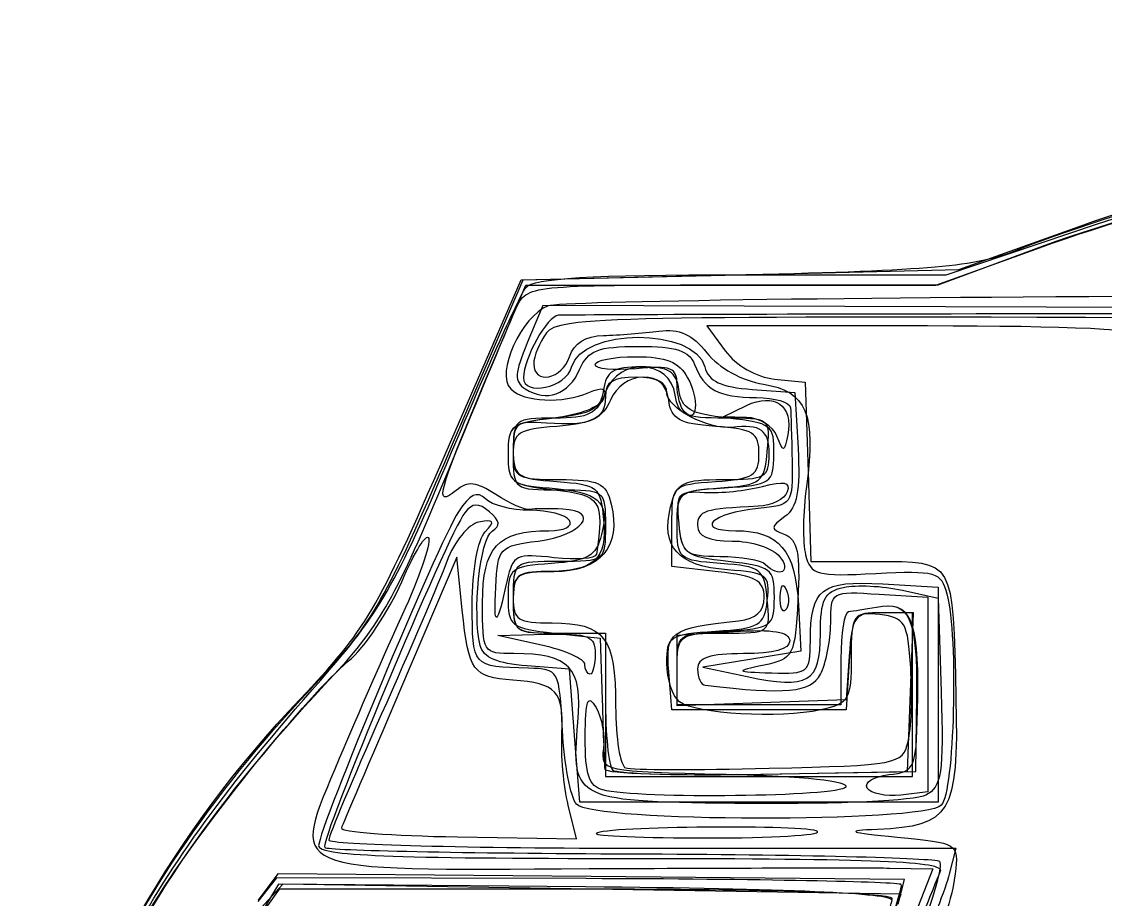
# Model space of a CAD drawing. Extents: x 0 to 107, y 0 to 68.
# Drawn here: x 0.71 to 28.71, y 45.17 to 67.84 of the extents above; entities that cross this region are included whole.
import ezdxf

# ---------------------------------------------------------------- set-up
doc = ezdxf.new("R2010")
doc.units = 0
doc.layers.add('Layer_1', color=7, linetype='CONTINUOUS')

msp = doc.modelspace()

# ---------------------------------------------------------------- linework, layer by layer
at = {"layer": 'Layer_1', "color": 7}
for points in [[(11.676918, 56.721854), (13.614688, 61.172186), (19.267686, 61.304478), (24.920682, 61.436769), (28.031741, 62.551867)], [(19.301876, 61.304478), (24.598488, 61.304478), (27.791423, 62.383379)], [(19.301876, 61.304478), (24.598488, 61.304478), (27.791423, 62.383379)], [(19.301876, 61.304478), (24.598488, 61.304478), (27.791423, 62.383379)], [(19.301876, 61.304478), (24.598488, 61.304478), (27.791423, 62.383379)], [(12.646089, 58.460206), (13.734016, 61.039894), (19.032085, 61.039894), (24.330156, 61.039894), (27.006671, 62.002681)], [(19.076173, 61.041182), (24.391515, 61.042482), (26.853356, 61.959221)], [(19.076173, 61.041182), (24.391515, 61.042482), (26.853356, 61.959221)], [(11.793271, 56.80656), (13.664707, 61.172186), (19.424986, 61.308143)], [(50.670544, 59.634822), (50.585284, 60.378426), (32.382438, 60.446396), (14.179592, 60.514366), (13.775852, 59.54808)], [(24.114581, 59.981561), (18.413685, 59.981561), (18.889059, 59.33712)], [(20.158181, 58.609515), (20.951931, 58.526355), (21.028381, 56.21125), (21.104831, 53.896145), (22.796493, 53.896145)], [(19.590097, 58.341788), (20.687348, 58.261758), (20.769338, 56.814585)], [(19.590097, 58.341788), (20.687348, 58.261758), (20.769338, 56.814585)], [(19.438879, 57.618217), (18.835264, 57.636127), (19.43921, 57.927087)], [(18.702973, 53.631559), (17.512347, 53.763851), (17.512347, 54.822184)], [(12.094202, 52.644027), (11.956096, 54.005277), (10.500887, 50.599167)], [(22.961295, 53.316072), (24.391561, 53.234672), (24.391561, 50.456546), (24.391561, 47.678421), (19.761306, 47.678421), (15.131096, 47.678421), (14.998805, 49.398225), (14.866513, 51.118016), (13.769262, 51.198045)], [(22.961295, 53.316072), (24.391561, 53.234672), (24.391561, 50.456546), (24.391561, 47.678421), (19.761306, 47.678421), (15.131096, 47.678421), (14.998805, 49.398225), (14.866513, 51.118016), (13.769262, 51.198045)], [(22.870161, 53.05074), (24.126932, 52.9701), (24.126932, 50.456557), (24.126932, 47.943015), (23.424315, 47.861705)], [(23.465485, 53.154212), (24.391526, 52.949596), (24.467406, 50.526962)], [(20.779099, 52.769334), (20.840759, 51.578124), (19.573434, 51.372381), (18.306109, 51.166638), (19.452493, 50.923979)], [(23.67504, 50.522704), (23.752316, 52.573226), (22.947435, 52.573226)], [(23.730057, 50.456558), (23.730057, 52.573226), (22.951521, 52.573226)], [(23.730057, 50.456558), (23.730057, 52.573226), (22.951521, 52.573226)], [(23.730057, 50.456558), (23.730057, 52.573226), (22.951521, 52.573226)], [(23.730057, 50.456558), (23.730057, 52.573226), (22.951521, 52.573226)], [(21.877973, 51.382604), (21.877973, 50.191978), (19.761306, 50.191978), (17.644639, 50.191978), (17.644639, 51.093529), (17.644639, 51.995085), (19.100208, 52.085715)], [(14.138909, 51.73557), (13.014429, 51.987389), (14.2712, 52.015724)], [(14.469638, 52.044059), (15.660263, 51.911767), (15.708941, 50.324266)], [(14.469638, 52.044059), (15.660263, 51.911767), (15.708941, 50.324266)], [(14.60193, 52.044059), (15.792555, 52.044059), (15.792555, 50.368364)], [(14.60193, 52.044053), (15.792555, 52.044053), (15.792555, 50.191969), (15.792555, 48.339885), (19.761306, 48.339885), (23.730057, 48.339885), (23.730057, 50.456558)], [(14.60193, 52.044053), (15.792555, 52.044053), (15.792555, 50.191969), (15.792555, 48.339885), (19.761306, 48.339885), (23.730057, 48.339885), (23.730057, 50.456558)], [(14.60193, 52.044053), (15.792555, 52.044053), (15.792555, 50.191969), (15.792555, 48.339885), (19.761306, 48.339885), (23.730057, 48.339885), (23.730057, 50.456558)], [(14.60193, 52.044053), (15.792555, 52.044053), (15.792555, 50.191969), (15.792555, 48.339885), (19.761306, 48.339885), (23.730057, 48.339885), (23.730057, 50.456558)], [(22.091569, 51.332567), (22.010269, 50.059683), (19.761306, 50.059683), (17.512347, 50.059683), (17.430761, 51.042954)], [(22.091625, 51.448746), (22.010265, 50.324266), (19.827452, 50.247416), (17.644639, 50.170566), (17.644639, 51.107308)], [(22.091625, 51.448746), (22.010265, 50.324266), (19.827452, 50.247416), (17.644639, 50.170566), (17.644639, 51.107308)], [(22.091625, 51.448746), (22.010265, 50.324266), (19.827452, 50.247416), (17.644639, 50.170566), (17.644639, 51.107308)], [(22.091625, 51.448746), (22.010265, 50.324266), (19.827452, 50.247416), (17.644639, 50.170566), (17.644639, 51.107308)], [(21.877973, 51.382601), (21.877973, 50.191975), (19.761306, 50.191975), (17.644639, 50.191975), (17.644639, 51.103519)], [(21.877973, 51.382601), (21.877973, 50.191975), (19.761306, 50.191975), (17.644639, 50.191975), (17.644639, 51.103519)], [(19.80458, 48.399145), (23.816603, 48.472185), (23.839463, 50.412935), (23.839475, 50.412933)], [(19.80458, 48.399145), (23.816603, 48.472185), (23.839463, 50.412935), (23.839475, 50.412933)], [(19.878503, 48.399084), (23.597765, 48.472184), (23.67504, 50.522704)], [(11.970735, 46.780148), (15.045944, 46.729198), (14.831916, 47.60069)], [(16.74728, 46.487807), (24.845757, 46.487807), (24.677972, 45.819303)], [(23.130884, 45.975042), (24.251503, 45.958642), (23.708893, 44.569579)], [(15.298443, 45.701671), (7.29321, 45.723871), (6.815355, 45.113647)], [(23.359196, 45.042052), (23.519044, 45.678936), (15.423095, 45.752636), (7.327146, 45.826346), (6.824702, 45.146451)], [(23.359196, 45.042052), (23.519044, 45.678936), (15.423095, 45.752636), (7.327146, 45.826346), (6.824702, 45.146451)], [(15.275841, 45.488028), (7.350791, 45.561768), (6.160567, 43.577393)], [(15.281405, 45.429474), (7.361919, 45.429474), (6.848248, 44.701869)], [(21.899973, 41.593014), (23.432385, 45.297182), (15.445281, 45.429474), (7.458178, 45.561765), (6.900278, 44.942884)], [(21.899973, 41.593014), (23.432385, 45.297182), (15.445281, 45.429474), (7.458178, 45.561765), (6.900278, 44.942884)], [(21.899973, 41.593014), (23.432385, 45.297182), (15.445281, 45.429474), (7.458178, 45.561765), (6.900278, 44.942884)], [(21.899973, 41.593014), (23.432385, 45.297182), (15.445281, 45.429474), (7.458178, 45.561765), (6.900278, 44.942884)]]:
    msp.add_lwpolyline(points, dxfattribs=at)
for points in [[(17.837562, 57.760162)], [(20.224814, 57.137296)], [(19.924432, 53.821211)], [(20.311367, 52.992149)], [(15.263388, 51.234738)], [(23.612894, 49.231968)], [(15.726409, 47.993109)], [(22.559932, 48.042135)], [(21.270476, 46.918914)]]:
    msp.add_lwpolyline(points, close=True, dxfattribs=at)
for points in [[(27.791423, 62.383379), (42.572727, 67.378023), (59.020866, 67.844252), (74.059612, 63.694871)], [(27.791423, 62.383379), (42.572727, 67.378023), (59.020866, 67.844252), (74.059612, 63.694871)], [(27.791423, 62.383379), (42.572727, 67.378023), (59.020866, 67.844252), (74.059612, 63.694871)], [(27.791423, 62.383379), (42.572727, 67.378023), (59.020866, 67.844252), (74.059612, 63.694871)], [(28.031741, 62.551867), (36.163114, 65.466399), (45.50009, 66.814462), (55.480065, 66.51483)], [(26.853356, 61.959221), (29.969474, 63.119599), (35.713989, 64.567428), (40.661738, 65.439443)], [(26.853356, 61.959221), (29.969474, 63.119599), (35.713989, 64.567428), (40.661738, 65.439443)], [(27.006671, 62.002681), (30.428544, 63.233587), (35.758796, 64.575396), (40.652898, 65.437908)], [(26.375891, 61.926062), (28.730781, 62.879316), (34.452032, 64.487231), (37.723968, 65.115354)], [(19.424986, 61.308143), (24.163802, 61.419991), (25.396398, 61.529566), (26.375891, 61.926062)], [(13.490072, 60.444582), (13.757754, 61.033137), (13.821159, 61.039909), (19.076173, 61.041182)], [(13.490072, 60.444582), (13.757754, 61.033137), (13.821159, 61.039909), (19.076173, 61.041182)], [(13.737756, 60.973748), (13.935649, 61.218409), (15.383647, 61.304478), (19.301876, 61.304478)], [(13.737756, 60.973748), (13.935649, 61.218409), (15.383647, 61.304478), (19.301876, 61.304478)], [(13.737756, 60.973748), (13.935649, 61.218409), (15.383647, 61.304478), (19.301876, 61.304478)], [(13.737756, 60.973748), (13.935649, 61.218409), (15.383647, 61.304478), (19.301876, 61.304478)], [(11.819682, 56.718494), (12.727493, 58.876982), (13.590627, 60.791847), (13.737756, 60.973748)], [(11.819682, 56.718494), (12.727493, 58.876982), (13.590627, 60.791847), (13.737756, 60.973748)], [(11.819682, 56.718494), (12.727493, 58.876982), (13.590627, 60.791847), (13.737756, 60.973748)], [(11.819682, 56.718494), (12.727493, 58.876982), (13.590627, 60.791847), (13.737756, 60.973748)], [(14.312521, 60.501166), (13.61939, 60.237795), (12.950099, 58.749437), (13.346528, 58.353008)], [(32.760769, 60.751953), (22.918929, 60.729793), (14.617218, 60.616943), (14.312521, 60.501166)], [(11.69285, 56.145102), (12.532407, 58.182393), (13.341156, 60.11716), (13.490072, 60.444582)], [(11.69285, 56.145102), (12.532407, 58.182393), (13.341156, 60.11716), (13.490072, 60.444582)], [(14.578253, 60.256381), (14.295145, 60.246271), (13.675888, 59.14123), (13.675888, 58.646139)], [(14.578253, 60.256381), (14.295145, 60.246271), (13.675888, 59.14123), (13.675888, 58.646139)], [(32.461308, 60.182663), (15.906249, 60.246422), (14.577776, 60.218574), (14.2712, 59.80135)], [(46.1535, 60.284741), (42.637356, 60.316351), (15.577287, 60.292041), (14.578253, 60.256381)], [(46.1535, 60.284741), (42.637356, 60.316351), (15.577287, 60.292041), (14.578253, 60.256381)], [(14.920437, 58.916652), (15.188602, 59.942115), (18.093423, 59.949168), (18.361247, 58.925052)], [(14.920437, 58.916652), (15.188602, 59.942115), (18.093423, 59.949168), (18.361247, 58.925052)], [(17.177, 59.848957), (17.702855, 59.918437), (18.040845, 59.765407), (18.416596, 59.287713)], [(29.815475, 59.716978), (29.815475, 59.88518), (27.738789, 59.981561), (24.114581, 59.981561)], [(14.2712, 59.80135), (14.089299, 59.553798), (13.940471, 59.195417), (13.940471, 59.004948)], [(14.866513, 59.187811), (14.977117, 59.536293), (15.276818, 59.723202), (15.744239, 59.735207)], [(15.744239, 59.735207), (16.134615, 59.745237), (16.779357, 59.796417), (17.177, 59.848957)], [(13.775852, 59.54808), (13.443957, 58.753744), (13.434454, 58.541607), (13.722443, 58.355958)], [(15.127702, 58.858609), (15.346059, 59.355026), (15.596854, 59.452377), (16.657361, 59.452377)], [(16.657361, 59.452377), (17.623969, 59.452377), (17.966498, 59.342188), (18.096676, 58.989355)], [(13.940471, 59.004948), (13.940471, 58.4565), (14.680803, 58.60269), (14.866513, 59.187811)], [(15.527972, 58.982381), (15.527972, 59.095367), (16.000033, 59.187811), (16.576996, 59.187811)], [(17.596895, 58.195614), (17.465909, 59.117905), (16.141507, 59.179575), (15.799232, 58.279324)], [(17.596895, 58.195614), (17.465909, 59.117905), (16.141507, 59.179575), (15.799232, 58.279324)], [(17.596895, 58.195614), (17.465909, 59.117905), (16.141507, 59.179575), (15.799232, 58.279324)], [(17.596895, 58.195614), (17.465909, 59.117905), (16.141507, 59.179575), (15.799232, 58.279324)], [(16.576996, 59.187811), (17.364663, 59.187811), (17.698534, 59.052317), (17.917072, 58.643975)], [(18.416596, 59.287713), (18.723486, 58.897567), (19.317658, 58.568561), (19.880226, 58.477268)], [(18.889059, 59.33712), (19.168166, 58.958747), (19.692144, 58.658343), (20.158181, 58.609515)], [(13.675888, 58.646139), (13.675888, 58.151125), (14.783187, 58.391806), (14.920437, 58.916652)], [(13.675888, 58.646139), (13.675888, 58.151125), (14.783187, 58.391806), (14.920437, 58.916652)], [(13.722443, 58.355958), (14.2689, 58.003693), (14.841791, 58.208612), (15.127702, 58.858609)], [(16.586305, 58.87788), (16.004222, 58.82237), (15.527972, 58.86938), (15.527972, 58.982381)], [(16.718597, 58.923227), (15.997865, 58.923227), (15.813338, 58.810418), (15.744811, 58.327914)], [(16.718597, 58.923227), (15.997865, 58.923227), (15.813338, 58.810418), (15.744811, 58.327914)], [(17.644639, 58.465948), (17.644639, 58.904717), (17.491746, 58.964227), (16.586305, 58.87788)], [(17.692383, 58.327914), (17.623856, 58.810418), (17.439329, 58.923227), (16.718597, 58.923227)], [(17.692383, 58.327914), (17.623856, 58.810418), (17.439329, 58.923227), (16.718597, 58.923227)], [(18.096676, 58.989355), (18.337629, 58.33629), (18.707678, 58.138164), (19.695172, 58.133511)], [(18.361247, 58.925052), (18.459057, 58.551042), (18.774609, 58.401266), (19.590097, 58.341788)], [(18.361247, 58.925052), (18.459057, 58.551042), (18.774609, 58.401266), (19.590097, 58.341788)], [(16.586305, 58.658643), (15.983897, 58.658643), (15.792555, 58.537905), (15.792555, 58.157784)], [(16.762935, 58.658643), (16.414901, 58.658643), (16.078078, 58.420359), (15.921441, 58.063331)], [(17.380055, 58.25522), (17.380055, 58.527079), (17.121199, 58.658643), (16.586305, 58.658643)], [(17.427799, 58.063331), (17.369468, 58.474046), (17.163304, 58.658643), (16.762935, 58.658643)], [(17.917072, 58.643975), (18.223894, 58.070672), (18.166382, 57.431346), (17.837562, 57.760162)], [(11.938389, 55.733531), (11.35975, 55.253304), (11.465536, 55.660885), (12.646089, 58.460206)], [(13.346528, 58.353008), (13.685072, 58.014464), (14.69299, 57.968669), (15.365638, 58.261268)], [(15.744811, 58.327914), (15.674895, 57.835629), (15.454208, 57.709707), (14.469638, 57.60031)], [(15.744811, 58.327914), (15.674895, 57.835629), (15.454208, 57.709707), (14.469638, 57.60031)], [(15.799232, 58.279324), (15.581098, 57.705589), (15.375954, 57.600304), (14.476187, 57.600304)], [(15.799232, 58.279324), (15.581098, 57.705589), (15.375954, 57.600304), (14.476187, 57.600304)], [(15.799232, 58.279324), (15.581098, 57.705589), (15.375954, 57.600304), (14.476187, 57.600304)], [(15.799232, 58.279324), (15.581098, 57.705589), (15.375954, 57.600304), (14.476187, 57.600304)], [(15.365638, 58.261268), (15.737351, 58.422962), (15.833416, 58.383198), (15.741968, 58.105495)], [(19.06346, 57.36231), (18.459551, 57.28985), (17.380055, 57.862432), (17.380055, 58.25522)], [(17.837565, 57.760162), (17.731456, 57.866271), (17.644639, 58.183875), (17.644639, 58.465948)], [(18.967556, 57.60031), (17.982986, 57.709707), (17.762299, 57.835629), (17.692383, 58.327914)], [(18.967556, 57.60031), (17.982986, 57.709707), (17.762299, 57.835629), (17.692383, 58.327914)], [(19.43921, 57.927087), (20.158231, 58.273488), (20.657119, 57.917287), (20.505907, 57.165396)], [(19.880226, 58.477268), (20.991656, 58.296908), (21.242187, 57.698863), (20.986816, 55.835723)], [(15.792555, 58.157784), (15.792555, 57.553211), (15.411535, 57.38122), (14.2712, 57.471048)], [(15.741968, 58.105495), (15.670954, 57.889846), (15.125771, 57.67682), (14.449094, 57.600313)], [(15.921441, 58.063331), (15.719785, 57.603689), (15.403997, 57.449477), (14.535784, 57.386659)], [(18.636827, 57.386659), (17.702048, 57.454293), (17.498084, 57.568448), (17.427799, 58.063331)], [(18.87043, 57.600302), (17.838845, 57.600302), (17.67025, 57.679112), (17.596895, 58.195614)], [(18.87043, 57.600302), (17.838845, 57.600302), (17.67025, 57.679112), (17.596895, 58.195614)], [(18.87043, 57.600302), (17.838845, 57.600302), (17.67025, 57.679112), (17.596895, 58.195614)], [(18.87043, 57.600302), (17.838845, 57.600302), (17.67025, 57.679112), (17.596895, 58.195614)], [(19.695172, 58.133511), (20.168115, 58.131311), (20.564228, 58.010397), (20.57542, 57.864876)], [(20.57542, 57.864876), (20.58661, 57.719355), (20.60562, 57.094277), (20.61765, 56.475814)], [(14.469638, 57.60031), (13.352508, 57.476184), (13.279013, 57.419021), (13.279013, 56.674268)], [(14.469638, 57.60031), (13.352508, 57.476184), (13.279013, 57.419021), (13.279013, 56.674268)], [(14.449094, 57.600313), (13.354793, 57.476589), (13.279015, 57.416615), (13.279015, 56.674271)], [(14.476187, 57.600304), (13.435567, 57.600304), (13.411304, 57.579204), (13.411304, 56.674262)], [(14.476187, 57.600304), (13.435567, 57.600304), (13.411304, 57.579204), (13.411304, 56.674262)], [(14.476187, 57.600304), (13.435567, 57.600304), (13.411304, 57.579204), (13.411304, 56.674262)], [(14.476187, 57.600304), (13.435567, 57.600304), (13.411304, 57.579204), (13.411304, 56.674262)], [(14.2712, 57.471048), (13.48792, 57.532748), (13.411304, 57.472148), (13.411304, 56.79101)], [(19.976508, 56.740406), (20.058938, 57.595277), (20.052468, 57.600302), (18.87043, 57.600302)], [(19.976508, 56.740406), (20.058938, 57.595277), (20.052468, 57.600302), (18.87043, 57.600302)], [(19.976508, 56.740406), (20.058938, 57.595277), (20.052468, 57.600302), (18.87043, 57.600302)], [(19.976508, 56.740406), (20.058938, 57.595277), (20.052468, 57.600302), (18.87043, 57.600302)], [(20.146579, 56.674268), (20.157499, 57.421245), (20.088019, 57.475814), (18.967556, 57.60031)], [(20.146579, 56.674268), (20.157499, 57.421245), (20.088019, 57.475814), (18.967556, 57.60031)], [(20.025889, 56.674268), (20.025889, 57.291455), (19.802703, 57.451012), (19.06346, 57.36231)], [(20.224814, 57.137289), (20.124539, 57.391951), (19.770871, 57.608368), (19.438879, 57.618217)], [(14.535784, 57.386659), (13.541993, 57.314759), (13.411304, 57.230193), (13.411304, 56.659055)], [(19.761306, 56.674268), (19.761306, 57.227508), (19.622683, 57.31533), (18.636827, 57.386659)], [(20.505907, 57.165396), (20.414027, 56.708569), (20.394398, 56.706606), (20.224814, 57.137296)], [(7.903739, 50.339312), (9.607763, 52.133206), (9.877862, 52.590094), (11.676918, 56.721854)], [(8.414388, 50.853433), (9.736971, 52.246253), (10.151337, 52.976307), (11.793271, 56.80656)], [(8.438934, 50.833649), (9.950312, 52.546062), (10.377851, 53.290274), (11.819682, 56.718494)], [(8.438934, 50.833649), (9.950312, 52.546062), (10.377851, 53.290274), (11.819682, 56.718494)], [(8.438934, 50.833649), (9.950312, 52.546062), (10.377851, 53.290274), (11.819682, 56.718494)], [(8.438934, 50.833649), (9.950312, 52.546062), (10.377851, 53.290274), (11.819682, 56.718494)], [(13.279013, 56.674268), (13.279013, 55.938587), (13.356438, 55.874386), (14.337346, 55.796691)], [(13.279013, 56.674268), (13.279013, 55.938587), (13.356438, 55.874386), (14.337346, 55.796691)], [(13.279015, 56.674271), (13.279015, 55.929518), (13.35251, 55.872355), (14.46964, 55.74823)], [(13.411304, 56.79101), (13.411304, 56.100427), (13.497306, 56.037013), (14.535784, 55.961877)], [(13.411304, 56.674262), (13.411304, 55.75312), (13.417604, 55.748221), (14.60193, 55.748221)], [(13.411304, 56.674262), (13.411304, 55.75312), (13.417604, 55.748221), (14.60193, 55.748221)], [(13.411304, 56.674262), (13.411304, 55.75312), (13.417604, 55.748221), (14.60193, 55.748221)], [(13.411304, 56.674262), (13.411304, 55.75312), (13.417604, 55.748221), (14.60193, 55.748221)], [(13.411304, 56.659055), (13.411304, 56.069931), (13.516097, 56.01281), (14.596889, 56.01281)], [(18.636827, 55.961877), (19.622683, 56.033207), (19.761306, 56.121028), (19.761306, 56.674268)], [(18.769119, 55.799151), (19.824581, 55.875521), (19.898686, 55.933288), (19.976508, 56.740406)], [(18.769119, 55.799151), (19.824581, 55.875521), (19.898686, 55.933288), (19.976508, 56.740406)], [(18.769119, 55.799151), (19.824581, 55.875521), (19.898686, 55.933288), (19.976508, 56.740406)], [(18.769119, 55.799151), (19.824581, 55.875521), (19.898686, 55.933288), (19.976508, 56.740406)], [(18.840305, 56.01281), (19.928539, 56.01281), (20.025889, 56.06712), (20.025889, 56.674268)], [(18.874174, 55.799237), (20.077589, 55.876817), (20.135509, 55.916648), (20.146579, 56.674268)], [(18.874174, 55.799237), (20.077589, 55.876817), (20.135509, 55.916648), (20.146579, 56.674268)], [(20.769338, 56.814585), (20.830888, 55.728129), (20.746508, 55.290771), (20.430832, 55.059937)], [(20.769338, 56.814585), (20.830888, 55.728129), (20.746508, 55.290771), (20.430832, 55.059937)], [(20.61765, 56.475814), (20.6389, 55.384358), (20.61305, 55.348838), (19.737402, 55.266325)], [(8.792678, 50.985725), (9.943153, 52.204459), (10.414438, 53.042871), (11.69285, 56.145102)], [(8.792678, 50.985725), (9.943153, 52.204459), (10.414438, 53.042871), (11.69285, 56.145102)], [(14.596889, 56.01281), (15.628618, 56.01281), (15.803215, 55.93017), (15.942304, 55.375995)], [(17.478427, 55.3104), (17.636403, 55.939826), (17.777909, 56.01281), (18.840305, 56.01281)], [(12.96594, 55.623376), (12.457798, 55.956324), (12.235546, 55.980149), (11.938389, 55.733531)], [(12.695111, 55.511909), (12.481009, 55.72601), (12.293046, 55.637061), (11.996228, 55.18118)], [(14.337346, 55.796691), (15.635423, 55.693875), (15.908233, 55.451393), (15.69257, 54.592125)], [(14.337346, 55.796691), (15.635423, 55.693875), (15.908233, 55.451393), (15.69257, 54.592125)], [(14.46964, 55.74823), (15.682721, 55.613443), (15.768711, 55.482016), (15.559443, 54.082578)], [(14.535784, 55.961877), (15.602089, 55.884727), (15.664701, 55.834046), (15.746037, 54.982221)], [(14.60193, 55.748221), (15.786255, 55.748221), (15.792555, 55.743321), (15.792555, 54.822178)], [(14.60193, 55.748221), (15.786255, 55.748221), (15.792555, 55.743321), (15.792555, 54.822178)], [(14.60193, 55.748221), (15.786255, 55.748221), (15.792555, 55.743321), (15.792555, 54.822178)], [(14.60193, 55.748221), (15.786255, 55.748221), (15.792555, 55.743321), (15.792555, 54.822178)], [(17.512347, 54.822184), (17.512347, 55.878132), (17.514887, 55.880702), (18.636827, 55.961877)], [(17.69515, 54.873194), (17.614442, 55.706867), (17.629919, 55.719023), (18.874174, 55.799237)], [(17.69515, 54.873194), (17.614442, 55.706867), (17.629919, 55.719023), (18.874174, 55.799237)], [(17.694722, 54.878939), (17.618894, 55.663422), (17.670248, 55.725763), (18.356181, 55.682015)], [(17.644639, 54.822176), (17.644639, 55.686691), (17.683689, 55.720618), (18.769119, 55.799151)], [(17.644639, 54.822176), (17.644639, 55.686691), (17.683689, 55.720618), (18.769119, 55.799151)], [(17.644639, 54.822176), (17.644639, 55.686691), (17.683689, 55.720618), (18.769119, 55.799151)], [(17.644639, 54.822176), (17.644639, 55.686691), (17.683689, 55.720618), (18.769119, 55.799151)], [(18.356181, 55.682015), (18.765197, 55.655925), (19.438922, 55.724875), (19.853347, 55.835238)], [(19.853347, 55.835238), (20.416716, 55.98526), (20.577503, 55.949526), (20.490561, 55.693621)], [(20.986816, 55.835723), (20.896506, 55.17688), (20.886645, 54.381649), (20.964886, 54.068546)], [(13.845489, 55.219041), (13.373858, 55.219041), (12.856188, 55.350831), (12.695111, 55.511909)], [(13.843545, 55.240136), (13.717473, 55.217256), (13.322551, 55.389715), (12.96594, 55.623376)], [(20.490561, 55.693621), (20.426601, 55.505373), (20.087529, 55.338442), (19.737062, 55.322663)], [(11.996228, 55.18118), (11.479947, 54.388225), (8.384968, 46.995232), (8.384545, 46.553934)], [(12.160398, 55.156182), (11.7161, 54.591484), (8.395015, 46.653407), (8.541692, 46.506727)], [(12.160398, 55.156182), (11.7161, 54.591484), (8.395015, 46.653407), (8.541692, 46.506727)], [(12.797474, 55.179532), (12.509421, 55.418594), (12.362632, 55.413213), (12.160398, 55.156182)], [(12.797474, 55.179532), (12.509421, 55.418594), (12.362632, 55.413213), (12.160398, 55.156182)], [(12.86442, 54.678942), (13.089507, 54.818054), (13.071589, 54.952036), (12.797474, 55.179532)], [(12.86442, 54.678942), (13.089507, 54.818054), (13.071589, 54.952036), (12.797474, 55.179532)], [(14.690126, 55.250396), (14.350577, 55.267626), (13.969616, 55.263016), (13.843545, 55.240136)], [(14.866521, 54.954457), (14.776584, 55.099977), (14.31712, 55.219041), (13.845489, 55.219041)], [(14.052083, 54.425313), (15.200332, 54.571705), (15.686081, 55.19985), (14.690126, 55.250396)], [(15.942304, 55.375995), (16.214766, 54.290417), (15.655037, 53.631559), (14.460329, 53.631559)], [(18.944386, 53.681709), (17.668433, 53.775829), (17.218684, 54.275503), (17.478427, 55.3104)], [(19.737402, 55.266325), (18.535429, 55.15306), (18.07175, 54.689875), (19.160335, 54.689875)], [(19.737062, 55.322663), (18.347256, 55.260093), (18.173806, 55.20456), (18.173806, 54.822184)], [(12.525935, 54.914012), (12.252604, 54.862632), (11.887326, 54.414299), (11.696627, 53.896142)], [(12.6837, 54.662657), (12.950808, 54.939822), (12.920459, 54.988174), (12.525935, 54.914012)], [(15.746037, 54.982221), (15.845035, 53.945429), (15.512118, 53.641457), (14.2712, 53.63561)], [(14.335575, 54.689873), (14.731178, 54.689873), (14.959671, 54.803737), (14.866521, 54.954457)], [(18.755855, 54.019648), (17.849251, 54.027748), (17.770858, 54.091268), (17.694722, 54.878939)], [(20.430832, 55.059937), (20.048229, 54.780172), (20.047999, 54.738013), (20.428232, 54.592082)], [(20.430832, 55.059937), (20.048229, 54.780172), (20.047999, 54.738013), (20.428232, 54.592082)], [(10.529335, 53.374462), (10.861372, 54.146304), (11.175788, 54.649565), (11.228036, 54.492821)], [(12.558866, 51.727212), (12.351967, 52.548513), (12.552546, 54.486196), (12.86442, 54.678942)], [(12.558866, 51.727212), (12.351967, 52.548513), (12.552546, 54.486196), (12.86442, 54.678942)], [(12.352971, 52.784892), (12.352971, 53.65314), (12.496578, 54.468489), (12.6837, 54.662657)], [(12.617562, 52.828481), (12.617562, 54.265503), (13.009244, 54.689873), (14.335575, 54.689873)], [(15.792555, 54.822178), (15.792555, 53.901036), (15.786255, 53.896136), (14.60193, 53.896136)], [(15.792555, 54.822178), (15.792555, 53.901036), (15.786255, 53.896136), (14.60193, 53.896136)], [(15.792555, 54.822178), (15.792555, 53.901036), (15.786255, 53.896136), (14.60193, 53.896136)], [(15.792555, 54.822178), (15.792555, 53.901036), (15.786255, 53.896136), (14.60193, 53.896136)], [(18.769119, 53.845201), (17.683689, 53.923731), (17.644639, 53.957662), (17.644639, 54.822176)], [(18.769119, 53.845201), (17.683689, 53.923731), (17.644639, 53.957662), (17.644639, 54.822176)], [(18.769119, 53.845201), (17.683689, 53.923731), (17.644639, 53.957662), (17.644639, 54.822176)], [(18.769119, 53.845201), (17.683689, 53.923731), (17.644639, 53.957662), (17.644639, 54.822176)], [(18.967043, 53.896142), (17.854921, 54.019764), (17.77157, 54.083794), (17.69515, 54.873194)], [(18.967043, 53.896142), (17.854921, 54.019764), (17.77157, 54.083794), (17.69515, 54.873194)], [(18.173806, 54.822184), (18.173806, 54.547742), (18.449489, 54.425309), (19.067452, 54.425309)], [(19.160335, 54.689875), (20.280751, 54.689875), (20.705785, 54.185603), (20.779099, 52.769334)], [(11.228036, 54.492821), (11.280284, 54.336076), (10.974903, 53.453091), (10.549412, 52.530632)], [(12.958749, 53.234688), (13.012427, 54.25493), (13.051778, 54.297783), (14.052083, 54.425313)], [(15.69257, 54.592125), (15.551587, 54.030401), (15.350087, 53.913751), (14.402254, 53.845149)], [(15.69257, 54.592125), (15.551587, 54.030401), (15.350087, 53.913751), (14.402254, 53.845149)], [(19.067452, 54.425309), (19.558955, 54.425309), (20.109315, 54.246715), (20.290473, 54.028434)], [(20.428232, 54.592082), (20.755926, 54.466334), (20.829028, 54.102808), (20.766737, 52.9087)], [(20.428232, 54.592082), (20.755926, 54.466334), (20.829028, 54.102808), (20.766737, 52.9087)], [(14.469, 53.993798), (13.495614, 54.105625), (13.397515, 54.058478), (13.255231, 53.41049)], [(15.559443, 54.082578), (15.542134, 53.966835), (15.051435, 53.926883), (14.469, 53.993798)], [(20.964886, 54.068546), (21.094807, 53.548658), (21.252213, 53.506825), (22.779135, 53.58638)], [(11.696627, 53.896142), (11.50918, 53.386819), (10.746736, 51.606743), (10.002308, 49.940416)], [(14.402254, 53.845149), (13.348663, 53.768889), (13.279013, 53.714631), (13.279013, 52.970101)], [(14.402254, 53.845149), (13.348663, 53.768889), (13.279013, 53.714631), (13.279013, 52.970101)], [(14.60193, 53.896136), (13.417604, 53.896136), (13.411304, 53.891236), (13.411304, 52.970095)], [(14.60193, 53.896136), (13.417604, 53.896136), (13.411304, 53.891236), (13.411304, 52.970095)], [(14.60193, 53.896136), (13.417604, 53.896136), (13.411304, 53.891236), (13.411304, 52.970095)], [(14.60193, 53.896136), (13.417604, 53.896136), (13.411304, 53.891236), (13.411304, 52.970095)], [(19.924432, 53.821211), (19.820123, 53.925519), (19.294263, 54.014816), (18.755855, 54.019648)], [(19.976508, 52.903947), (19.898688, 53.711065), (19.824581, 53.768836), (18.769119, 53.845201)], [(19.976508, 52.903947), (19.898688, 53.711065), (19.824581, 53.768836), (18.769119, 53.845201)], [(19.976508, 52.903947), (19.898688, 53.711065), (19.824581, 53.768836), (18.769119, 53.845201)], [(19.976508, 52.903947), (19.898688, 53.711065), (19.824581, 53.768836), (18.769119, 53.845201)], [(20.157668, 52.970101), (20.157139, 53.714696), (20.083458, 53.772043), (18.967043, 53.896142)], [(20.157668, 52.970101), (20.157139, 53.714696), (20.083458, 53.772043), (18.967043, 53.896142)], [(20.290473, 54.028434), (20.615572, 53.636714), (20.292073, 53.453573), (19.924432, 53.821211)], [(22.796493, 53.896145), (24.819143, 53.896145), (24.771832, 53.977945), (24.850752, 50.344347)], [(14.2712, 53.63561), (13.493049, 53.63191), (13.411304, 53.5561), (13.411304, 52.837809)], [(14.460329, 53.631559), (13.517758, 53.631559), (13.411304, 53.564439), (13.411304, 52.970101)], [(19.893598, 52.970101), (19.893598, 53.401274), (19.673112, 53.523766), (18.702973, 53.631559)], [(19.975775, 52.887959), (20.052235, 53.550109), (19.980575, 53.605275), (18.944386, 53.681709)], [(22.779135, 53.58638), (24.340531, 53.66773), (24.462033, 53.63273), (24.61614, 53.057214)], [(9.14781, 51.316621), (9.575611, 51.676592), (10.197297, 52.602621), (10.529335, 53.374462)], [(13.255231, 53.41049), (12.987737, 52.192266), (12.901203, 52.140955), (12.958749, 53.234688)], [(20.311362, 52.992149), (20.324062, 53.300374), (20.386752, 53.363068), (20.471212, 53.152002)], [(21.088219, 51.845611), (21.094619, 53.200118), (21.358504, 53.407295), (22.961295, 53.316072)], [(21.088219, 51.845611), (21.094619, 53.200118), (21.358504, 53.407295), (22.961295, 53.316072)], [(21.348817, 52.030697), (21.348817, 52.915736), (21.447827, 53.114458), (21.944131, 53.225562)], [(21.944131, 53.225562), (22.271552, 53.298862), (22.956162, 53.266752), (23.465485, 53.154212)], [(13.279013, 52.970101), (13.279013, 52.225347), (13.352508, 52.168184), (14.469638, 52.044059)], [(13.279013, 52.970101), (13.279013, 52.225347), (13.352508, 52.168184), (14.469638, 52.044059)], [(13.411304, 52.970101), (13.411304, 52.38059), (13.520665, 52.308642), (14.416721, 52.308642)], [(13.411304, 52.970095), (13.411304, 52.048953), (13.417604, 52.044053), (14.60193, 52.044053)], [(13.411304, 52.970095), (13.411304, 52.048953), (13.417604, 52.044053), (14.60193, 52.044053)], [(13.411304, 52.970095), (13.411304, 52.048953), (13.417604, 52.044053), (14.60193, 52.044053)], [(13.411304, 52.970095), (13.411304, 52.048953), (13.417604, 52.044053), (14.60193, 52.044053)], [(18.90141, 52.095708), (20.103645, 52.172848), (20.15816, 52.210793), (20.157668, 52.970101)], [(18.90141, 52.095708), (20.103645, 52.172848), (20.15816, 52.210793), (20.157668, 52.970101)], [(19.232139, 52.366862), (19.69252, 52.418422), (19.893598, 52.601797), (19.893598, 52.970101)], [(20.450332, 52.644883), (20.362412, 52.556963), (20.299879, 52.713233), (20.311367, 52.992149)], [(20.471212, 53.152002), (20.547642, 52.961006), (20.538242, 52.732802), (20.450332, 52.644883)], [(21.613389, 52.305742), (21.613389, 53.125646), (21.622089, 53.130823), (22.870161, 53.05074)], [(24.61614, 53.057214), (24.914296, 51.943732), (24.807637, 47.935809), (24.470886, 47.599058)], [(13.39913, 50.829649), (12.369495, 50.900933), (12.25488, 51.060293), (12.094202, 52.644027)], [(13.808179, 51.138893), (12.347807, 51.177301), (12.352971, 51.17146), (12.352971, 52.784892)], [(13.428706, 51.514873), (12.632488, 51.514873), (12.617562, 51.539043), (12.617562, 52.828481)], [(13.411304, 52.837809), (13.411304, 52.073457), (13.455401, 52.044059), (14.60193, 52.044059)], [(18.636827, 52.095708), (19.780308, 52.169078), (19.901006, 52.240496), (19.975775, 52.887959)], [(18.852028, 52.044051), (20.054827, 52.044051), (20.059102, 52.047351), (19.976508, 52.903947)], [(18.852028, 52.044051), (20.054827, 52.044051), (20.059102, 52.047351), (19.976508, 52.903947)], [(18.852028, 52.044051), (20.054827, 52.044051), (20.059102, 52.047351), (19.976508, 52.903947)], [(18.852028, 52.044051), (20.054827, 52.044051), (20.059102, 52.047351), (19.976508, 52.903947)], [(20.766737, 52.9087), (20.690877, 51.454396), (20.65149, 51.37809), (19.893543, 51.217011)], [(20.766737, 52.9087), (20.690877, 51.454396), (20.65149, 51.37809), (19.893543, 51.217011)], [(22.795009, 52.710739), (22.50892, 52.657379), (22.185552, 52.604606), (22.076411, 52.593472)], [(22.795009, 52.710736), (22.50892, 52.657376), (22.185552, 52.604603), (22.076411, 52.593469)], [(22.795009, 52.710736), (22.50892, 52.657376), (22.185552, 52.604603), (22.076411, 52.593469)], [(23.862857, 50.40023), (23.894317, 52.41776), (23.682406, 52.876261), (22.795009, 52.710739)], [(23.839475, 50.412933), (23.863345, 52.437216), (23.665223, 52.873053), (22.795009, 52.710736)], [(23.839475, 50.412933), (23.863345, 52.437216), (23.665223, 52.873053), (22.795009, 52.710736)], [(10.549412, 52.530632), (10.12392, 51.608173), (9.389134, 49.930027), (8.916554, 48.80142)], [(17.430761, 51.042954), (17.344301, 52.084975), (17.457445, 52.168129), (19.232139, 52.366862)], [(22.076411, 52.593472), (21.967271, 52.582342), (21.877973, 52.037447), (21.877973, 51.382604)], [(22.076411, 52.593469), (21.967271, 52.582339), (21.877973, 52.037444), (21.877973, 51.382601)], [(22.076411, 52.593469), (21.967271, 52.582339), (21.877973, 52.037444), (21.877973, 51.382601)], [(22.885319, 52.523192), (22.208356, 52.601352), (22.168819, 52.542042), (22.091569, 51.332567)], [(22.951521, 52.573226), (22.224745, 52.573226), (22.167573, 52.498466), (22.091625, 51.448746)], [(22.951521, 52.573226), (22.224745, 52.573226), (22.167573, 52.498466), (22.091625, 51.448746)], [(22.951521, 52.573226), (22.224745, 52.573226), (22.167573, 52.498466), (22.091625, 51.448746)], [(22.951521, 52.573226), (22.224745, 52.573226), (22.167573, 52.498466), (22.091625, 51.448746)], [(22.947435, 52.573226), (22.172037, 52.573226), (22.142557, 52.530386), (22.142557, 51.403623)], [(23.680394, 51.13555), (23.604684, 52.331684), (23.538141, 52.447818), (22.885319, 52.523192)], [(14.416721, 52.308642), (15.77467, 52.308642), (16.057138, 51.938852), (16.057138, 50.161106)], [(17.380055, 51.268209), (17.380055, 51.971488), (17.453384, 52.01977), (18.636827, 52.095708)], [(17.644639, 51.103519), (17.644639, 52.00327), (17.660911, 52.016109), (18.90141, 52.095708)], [(17.644639, 51.103519), (17.644639, 52.00327), (17.660911, 52.016109), (18.90141, 52.095708)], [(19.100208, 52.085715), (20.136744, 52.150255), (20.555672, 52.081115), (20.555416, 51.845618)], [(21.34624, 50.980928), (21.493173, 51.255473), (21.613389, 51.85164), (21.613389, 52.305742)], [(14.2712, 52.015724), (15.361028, 52.040294), (15.527972, 51.973764), (15.527972, 51.514892)], [(17.644639, 51.107308), (17.644639, 52.043059), (17.645919, 52.044051), (18.852028, 52.044051)], [(17.644639, 51.107308), (17.644639, 52.043059), (17.645919, 52.044051), (18.852028, 52.044051)], [(17.644639, 51.107308), (17.644639, 52.043059), (17.645919, 52.044051), (18.852028, 52.044051)], [(17.644639, 51.107308), (17.644639, 52.043059), (17.645919, 52.044051), (18.852028, 52.044051)], [(20.555416, 51.845618), (20.55518, 51.630085), (20.140351, 51.514889), (19.364431, 51.514889)], [(19.452493, 50.923979), (21.039551, 50.588041), (21.348817, 50.768533), (21.348817, 52.030697)], [(20.091981, 51.017019), (21.040628, 50.987089), (21.084345, 51.023419), (21.088219, 51.845611)], [(20.091981, 51.017019), (21.040628, 50.987089), (21.084345, 51.023419), (21.088219, 51.845611)], [(13.769262, 51.198045), (13.002222, 51.253995), (12.637961, 51.413239), (12.558866, 51.727212)], [(13.769262, 51.198045), (13.002222, 51.253995), (12.637961, 51.413239), (12.558866, 51.727212)], [(15.263388, 51.234738), (15.263388, 51.371695), (14.757372, 51.59707), (14.138909, 51.73557)], [(4.293822, 45.333081), (5.520708, 47.252763), (8.106843, 50.440705), (9.14781, 51.316621)], [(15.081606, 49.73985), (15.200985, 51.164721), (14.874924, 51.514873), (13.428706, 51.514873)], [(15.527972, 51.514892), (15.527972, 51.223851), (15.468441, 50.985725), (15.39568, 50.985725)], [(17.710785, 50.268699), (17.528883, 50.407658), (17.380055, 50.857437), (17.380055, 51.268209)], [(19.364431, 51.514889), (18.482487, 51.514889), (18.173806, 51.411996), (18.173806, 51.118013)], [(22.142557, 51.403623), (22.142557, 50.32041), (22.084197, 50.221203), (21.352502, 50.060495)], [(0.891244, 33.258637), (0.853189, 39.842025), (3.161212, 45.020139), (8.792678, 50.985725)], [(0.891244, 33.258637), (0.853189, 39.842025), (3.161212, 45.020139), (8.792678, 50.985725)], [(14.682972, 49.53967), (14.603183, 51.093606), (14.589654, 51.118339), (13.808179, 51.138893)], [(15.39568, 50.985725), (15.32292, 50.985725), (15.263388, 51.09778), (15.263388, 51.234738)], [(18.173806, 51.118013), (18.173806, 50.899732), (18.263106, 50.710621), (18.372244, 50.697766)], [(18.372244, 50.697766), (20.469916, 50.450701), (21.094287, 50.510149), (21.34624, 50.980928)], [(19.893543, 51.217011), (19.125421, 51.053769), (19.131826, 51.047312), (20.091981, 51.017019)], [(19.893543, 51.217011), (19.125421, 51.053769), (19.131826, 51.047312), (20.091981, 51.017019)], [(23.612894, 49.232011), (23.695464, 49.560998), (23.72584, 50.41759), (23.680394, 51.13555)], [(0.711301, 33.151372), (0.711301, 39.773022), (3.09555, 45.252139), (8.414388, 50.853433)], [(3.473327, 44.033209), (4.569462, 46.110127), (6.004411, 48.075303), (8.438934, 50.833649)], [(3.473327, 44.033209), (4.569462, 46.110127), (6.004411, 48.075303), (8.438934, 50.833649)], [(3.473327, 44.033209), (4.569462, 46.110127), (6.004411, 48.075303), (8.438934, 50.833649)], [(3.473327, 44.033209), (4.569462, 46.110127), (6.004411, 48.075303), (8.438934, 50.833649)], [(14.669147, 49.453025), (14.725864, 50.538321), (14.52928, 50.751407), (13.39913, 50.829649)], [(10.500887, 50.599167), (9.700522, 48.725807), (9.011894, 47.111618), (8.970602, 47.012079)], [(15.271434, 49.351478), (15.277794, 50.328818), (15.336715, 50.490542), (15.551839, 50.12105)], [(23.115483, 48.388032), (23.818978, 48.470562), (23.833377, 48.509331), (23.862857, 50.40023)], [(24.467406, 50.526962), (24.533296, 48.423242), (24.481056, 48.071479), (24.070531, 47.85479)], [(1.199734, 38.625388), (2.336975, 42.862003), (4.664994, 46.929756), (7.903739, 50.339312)], [(15.551839, 50.12105), (15.701636, 49.86376), (15.787313, 49.387509), (15.742231, 49.062717)], [(15.708941, 50.324266), (15.735714, 49.451141), (15.765479, 48.644368), (15.775087, 48.531436)], [(15.708941, 50.324266), (15.735714, 49.451141), (15.765479, 48.644368), (15.775087, 48.531436)], [(15.792555, 50.368364), (15.792555, 49.446731), (15.875059, 48.610166), (15.975897, 48.509328)], [(16.057138, 50.161106), (16.057138, 49.329213), (16.17412, 48.608885), (16.317097, 48.560376)], [(21.352502, 50.060495), (20.298622, 49.829023), (18.123551, 49.953376), (17.710785, 50.268699)], [(24.850752, 50.344347), (24.915162, 47.378726), (24.717818, 47.051118), (22.819596, 46.972497)], [(10.002308, 49.940416), (9.257881, 48.274089), (8.648803, 46.815573), (8.648803, 46.69927)], [(19.553148, 47.641833), (14.942458, 47.683533), (14.910575, 47.698493), (15.081606, 49.73985)], [(14.831916, 47.60069), (14.714201, 48.080012), (14.640954, 48.913561), (14.669147, 49.453025)], [(15.046098, 47.621442), (14.890956, 47.808375), (14.727549, 48.671578), (14.682972, 49.53967)], [(15.726409, 47.99311), (15.367104, 48.087005), (15.265191, 48.391279), (15.271434, 49.351478)], [(15.742231, 49.062717), (15.661722, 48.482692), (15.718125, 48.47086), (18.911941, 48.397808)], [(20.01991, 48.552976), (23.343162, 48.631006), (23.467982, 48.654595), (23.612894, 49.231968)], [(8.916554, 48.80142), (7.654171, 45.786616), (7.346574, 45.921958), (15.374416, 45.959992)], [(15.775087, 48.531436), (15.784697, 48.418507), (17.597966, 48.358976), (19.80458, 48.399145)], [(15.775087, 48.531436), (15.784697, 48.418507), (17.597966, 48.358976), (19.80458, 48.399145)], [(15.975897, 48.509328), (16.076735, 48.40849), (17.832908, 48.35888), (19.878503, 48.399084)], [(16.317097, 48.560376), (16.460074, 48.511866), (18.12634, 48.508556), (20.01991, 48.552976)], [(18.911941, 48.397808), (20.924436, 48.351778), (22.103237, 48.225742), (22.00518, 48.067079)], [(22.559932, 48.04214), (22.470962, 48.186097), (22.72096, 48.341749), (23.115483, 48.388032)], [(22.00518, 48.067079), (21.849593, 47.815336), (16.641471, 47.753977), (15.726409, 47.993109)], [(23.424315, 47.861705), (23.037875, 47.816985), (22.648903, 47.898175), (22.559932, 48.042135)], [(24.470886, 47.599058), (24.005769, 47.133943), (15.433789, 47.154299), (15.046098, 47.621442)], [(24.070531, 47.85479), (23.810514, 47.717546), (21.77769, 47.621714), (19.553148, 47.641833)], [(21.270476, 46.918916), (21.087247, 47.102143), (15.742338, 47.054952), (15.555845, 46.868456)], [(8.970602, 47.012079), (8.92931, 46.912539), (10.27937, 46.80817), (11.970735, 46.780148)], [(15.555845, 46.868456), (15.492008, 46.804616), (16.789153, 46.752388), (18.438389, 46.752388)], [(18.438389, 46.752388), (20.087625, 46.752388), (21.362064, 46.827328), (21.270476, 46.918914)], [(22.819596, 46.972497), (21.959354, 46.936867), (22.061539, 46.897387), (23.333187, 46.77406)], [(23.333187, 46.77406), (24.912906, 46.620856), (24.920237, 46.616209), (24.828855, 45.826352)], [(8.384545, 46.553934), (8.384298, 46.296547), (10.180067, 46.223205), (16.482329, 46.223205)], [(8.541692, 46.506727), (8.617497, 46.430927), (12.183834, 46.357087), (16.466886, 46.342648)], [(8.541692, 46.506727), (8.617497, 46.430927), (12.183834, 46.357087), (16.466886, 46.342648)], [(8.648803, 46.69927), (8.648803, 46.582964), (12.293118, 46.487807), (16.74728, 46.487807)], [(16.466886, 46.342648), (20.749938, 46.328198), (24.329616, 46.24103), (24.421728, 46.148918)], [(16.466886, 46.342648), (20.749938, 46.328198), (24.329616, 46.24103), (24.421728, 46.148918)], [(16.482329, 46.223205), (22.857048, 46.223205), (24.551451, 46.152815), (24.444255, 45.892475)], [(15.374416, 45.959992), (19.024132, 45.977292), (22.514543, 45.984042), (23.130884, 45.975042)], [(24.421728, 46.148918), (24.513838, 46.056808), (24.266936, 45.17264), (23.873054, 44.184106)], [(24.421728, 46.148918), (24.513838, 46.056808), (24.266936, 45.17264), (23.873054, 44.184106)], [(23.435491, 45.547651), (23.362991, 45.620151), (19.701322, 45.689457), (15.298443, 45.701671)], [(24.444255, 45.892475), (24.369355, 45.710574), (23.83126, 44.371121), (23.248481, 42.915912)], [(24.677972, 45.819303), (24.585692, 45.451627), (24.215708, 44.507001), (23.855787, 43.720133)], [(24.828855, 45.826352), (24.778345, 45.389789), (24.645359, 44.913539), (24.533318, 44.768018)], [(23.20089, 45.140189), (23.20089, 45.321529), (20.518835, 45.439247), (15.275841, 45.488028)], [(23.20089, 45.186827), (23.20089, 45.328564), (19.90739, 45.429474), (15.281405, 45.429474)], [(19.504269, 35.507595), (20.75557, 38.209142), (23.574546, 45.408594), (23.435491, 45.547651)], [(0.891244, 33.258637), (0.865897, 37.643519), (2.038297, 41.803916), (4.293822, 45.333081)], [(22.645474, 43.665473), (22.950952, 44.368759), (23.20089, 45.053368), (23.20089, 45.186827)]]:
    msp.add_open_spline(points, degree=3, dxfattribs=at)

doc.saveas('drawing.dxf')
